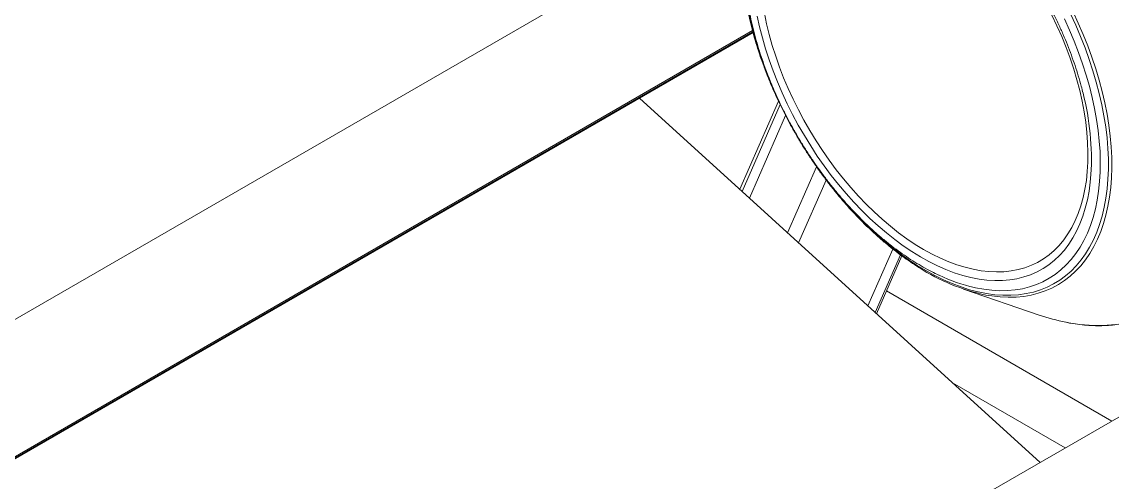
# Model space of a CAD drawing. Header units: millimetres. Extents: x 26816 to 90584, y 11074 to 56542.
# Drawn here: x 49376 to 50010, y 40438 to 40705 of the extents above; entities that cross this region are included whole.
import ezdxf

# ---------------------------------------------------------------- set-up
doc = ezdxf.new("R2010")
doc.units = ezdxf.units.MM
doc.layers.add('MAU_XANH', color=5, linetype='Continuous')

msp = doc.modelspace()

# ---------------------------------------------------------------- linework, layer by layer
at = {"layer": 'MAU_XANH', "linetype": 'Continuous', "lineweight": 0}
for p, q in [((49798.33, 40778.33), (49063.2, 40353.94)), ((49800.88, 40700.09), (49165.4, 40333.23)), ((49801.09, 40699.31), (49165.96, 40332.65)), ((49166.18, 40332.42), (49801.17, 40698.99)), ((49735.08, 40660.83), (49968.13, 40449.09)), ((49815.91, 40659.16), (49793.41, 40607.84)), ((49816.91, 40657.08), (49794.78, 40606.59)), ((49820.07, 40650.75), (49799.02, 40602.74)), ((49838.13, 40620.88), (49821.3, 40582.49)), ((49843.69, 40613.25), (49827.67, 40576.71)), ((49882.48, 40573.12), (49867.99, 40540.07)), ((49886.93, 40569.72), (49872.24, 40536.22)), ((49887.73, 40569.14), (49872.99, 40535.53)), ((50009.74, 40473.11), (49878.78, 40548.72)), ((49923.55, 40549.86), (49967.56, 40534.75)), ((49379.79, 40109.45), (50070.63, 40508.26)), ((49917.22, 40495.35), (49982.74, 40457.52))]:
    msp.add_line(p, q, dxfattribs=at)
at = {"layer": 'MAU_XANH', "linetype": 'Continuous', "lineweight": 0, "flags": 128}
for points in [[(49798.77, 40710.25), (49800.25, 40703.71), (49801.97, 40697.11), (49803.92, 40690.49), (49806.1, 40683.85), (49808.51, 40677.21), (49811.13, 40670.59), (49813.96, 40664), (49816.99, 40657.45), (49818.61, 40654.14)], [(49807.76, 40710.2), (49809.05, 40704.03), (49810.58, 40697.79), (49812.34, 40691.53), (49814.33, 40685.23), (49816.55, 40678.94), (49818.98, 40672.65), (49821.63, 40666.39), (49824.48, 40660.18), (49827.53, 40654.02), (49830.78, 40647.95), (49834.2, 40641.96), (49837.8, 40636.08), (49841.56, 40630.32), (49845.47, 40624.7), (49849.53, 40619.23), (49853.72, 40613.93), (49858.03, 40608.81), (49862.45, 40603.88), (49866.98, 40599.16), (49871.58, 40594.66), (49876.27, 40590.39), (49881.02, 40586.36), (49885.82, 40582.58), (49890.65, 40579.07), (49895.52, 40575.83), (49900.39, 40572.86), (49905.27, 40570.19), (49910.13, 40567.81), (49914.97, 40565.73), (49919.77, 40563.95), (49924.52, 40562.49), (49929.21, 40561.34), (49933.82, 40560.51), (49938.34, 40560), (49942.77, 40559.81), (49947.09, 40559.94), (49951.28, 40560.39), (49955.34, 40561.16), (49959.26, 40562.25), (49963.03, 40563.66), (49966.63, 40565.38), (49970.06, 40567.4), (49973.31, 40569.73), (49976.36, 40572.35), (49979.22, 40575.26), (49981.88, 40578.45), (49984.32, 40581.92), (49986.55, 40585.65), (49988.54, 40589.63), (49990.31, 40593.86), (49991.85, 40598.32), (49993.14, 40603), (49994.2, 40607.89), (49995.01, 40612.98), (49995.57, 40618.25), (49995.89, 40623.68), (49995.95, 40629.28), (49995.77, 40635.01), (49995.34, 40640.87), (49994.66, 40646.84), (49993.74, 40652.9), (49992.57, 40659.04), (49991.16, 40665.25), (49989.52, 40671.5), (49987.64, 40677.78), (49985.53, 40684.08), (49983.21, 40690.37), (49980.67, 40696.65), (49977.92, 40702.88), (49974.96, 40709.07)], [(49936.57, 40546.38), (49940.03, 40545.81), (49944.82, 40545.28), (49949.51, 40545.06), (49954.1, 40545.17), (49958.56, 40545.59), (49962.89, 40546.33), (49967.08, 40547.39), (49971.13, 40548.77), (49975.01, 40550.45), (49978.73, 40552.45), (49982.27, 40554.74), (49985.63, 40557.33), (49988.79, 40560.22), (49991.76, 40563.39), (49994.52, 40566.83), (49997.06, 40570.55), (49999.39, 40574.53), (50001.5, 40578.76), (50003.37, 40583.23), (50005.02, 40587.93), (50006.43, 40592.86), (50007.59, 40597.99), (50008.52, 40603.32), (50009.2, 40608.84), (50009.63, 40614.53), (50009.82, 40620.38), (50009.76, 40626.38), (50009.45, 40632.51), (50008.9, 40638.76), (50008.1, 40645.11), (50007.05, 40651.55), (50005.77, 40658.07), (50004.24, 40664.65), (50002.49, 40671.27), (50000.5, 40677.92), (49998.28, 40684.58), (49995.84, 40691.25), (49993.19, 40697.9), (49990.33, 40704.51), (49987.27, 40711.08)], [(49803.58, 40708.51), (49804.96, 40702.21), (49806.58, 40695.85), (49808.43, 40689.46), (49810.52, 40683.05), (49812.82, 40676.63), (49815.35, 40670.24), (49818.09, 40663.87), (49821.03, 40657.55), (49824.17, 40651.29), (49827.5, 40645.11), (49831.01, 40639.03), (49834.69, 40633.05), (49838.54, 40627.2), (49842.53, 40621.49), (49846.68, 40615.93), (49850.95, 40610.54), (49855.35, 40605.33), (49859.85, 40600.31), (49864.46, 40595.5), (49869.15, 40590.92), (49873.92, 40586.56), (49878.75, 40582.44), (49883.64, 40578.58), (49888.56, 40574.98), (49893.51, 40571.65), (49898.48, 40568.6), (49903.44, 40565.83), (49908.4, 40563.37), (49913.33, 40561.2), (49918.23, 40559.33), (49923.08, 40557.78), (49927.87, 40556.55), (49932.58, 40555.63), (49937.21, 40555.03), (49941.75, 40554.75), (49946.18, 40554.79), (49950.49, 40555.16), (49954.67, 40555.85), (49958.7, 40556.86), (49962.59, 40558.18), (49966.32, 40559.82), (49969.88, 40561.77), (49973.26, 40564.02), (49976.45, 40566.57), (49979.45, 40569.41), (49982.25, 40572.54), (49984.83, 40575.95), (49987.2, 40579.62), (49989.35, 40583.56), (49991.27, 40587.74), (49992.95, 40592.16), (49994.4, 40596.81), (49995.61, 40601.68), (49996.57, 40606.75), (49997.29, 40612.01), (49997.69, 40616.38)], [(49835.49, 40625.14), (49839.06, 40619.97), (49843.3, 40614.16), (49847.68, 40608.51), (49852.18, 40603.04), (49856.8, 40597.75), (49861.52, 40592.67), (49866.33, 40587.8), (49871.23, 40583.15), (49876.2, 40578.74), (49881.22, 40574.57), (49886.3, 40570.66), (49891.4, 40567.01), (49896.54, 40563.63), (49901.68, 40560.54), (49906.82, 40557.73), (49911.95, 40555.21), (49917.05, 40553), (49922.12, 40551.09), (49927.14, 40549.49), (49932.1, 40548.2), (49936.99, 40547.23), (49941.8, 40546.58), (49946.51, 40546.24), (49951.11, 40546.23), (49955.6, 40546.54), (49959.96, 40547.17), (49964.19, 40548.12), (49968.27, 40549.38), (49972.19, 40550.96), (49975.95, 40552.85), (49979.53, 40555.04), (49982.93, 40557.54), (49986.14, 40560.32), (49989.15, 40563.4), (49991.96, 40566.76), (49994.56, 40570.39), (49996.93, 40574.28), (49999.09, 40578.43), (50001.02, 40582.83), (50002.71, 40587.46), (50004.17, 40592.31), (50005.39, 40597.38), (50006.36, 40602.65), (50007.09, 40608.11), (50007.57, 40613.74), (50007.81, 40619.54), (50007.79, 40625.49), (50007.53, 40631.57), (50007.02, 40637.78), (50006.26, 40644.09), (50005.26, 40650.5), (50004.02, 40656.98), (50002.53, 40663.52), (50000.81, 40670.11), (49998.86, 40676.74), (49996.68, 40683.37), (49994.28, 40690.01), (49991.66, 40696.64), (49988.83, 40703.23), (49985.79, 40709.78)], [(49929.97, 40550.7), (49930.5, 40550.59), (49935.31, 40549.7), (49940.04, 40549.13), (49944.66, 40548.88), (49949.18, 40548.96), (49953.58, 40549.36), (49957.85, 40550.07), (49961.98, 40551.11), (49965.96, 40552.46), (49969.78, 40554.13), (49973.43, 40556.11), (49976.91, 40558.39), (49980.19, 40560.97), (49983.28, 40563.84), (49986.17, 40567), (49988.86, 40570.44), (49991.32, 40574.15), (49993.57, 40578.12), (49995.59, 40582.34), (49997.38, 40586.8), (49998.93, 40591.49), (50000.24, 40596.41), (50001.31, 40601.53), (50002.14, 40606.84), (50002.71, 40612.34), (50003.04, 40618.01), (50003.12, 40623.83), (50002.96, 40629.79), (50002.54, 40635.88), (50001.87, 40642.09), (50000.96, 40648.39), (49999.8, 40654.77), (49998.4, 40661.22), (49996.77, 40667.72), (49994.9, 40674.26), (49992.8, 40680.82), (49990.47, 40687.38), (49987.93, 40693.93), (49985.17, 40700.45), (49982.21, 40706.93)], [(49983.04, 40530.54), (49985.8, 40530.02), (49991.27, 40529.24), (49996.64, 40528.77), (50001.91, 40528.62), (50007.06, 40528.79), (50012.1, 40529.28)]]:
    msp.add_lwpolyline(points, dxfattribs=at)
at = {"layer": 'MAU_XANH', "linetype": 'Continuous', "lineweight": 0}
for centre, radius, start, end in [((49843.47, 40625.23), 154.48, 356.71428, 14.44022), ((49959.69, 40657.6), 113.59, 237.0069, 258.25675), ((49952.58, 40648.95), 100.82, 244.6377, 257.03983), ((50006.79, 40648.31), 120.14, 250.94084, 258.59641)]:
    msp.add_arc(centre, radius, start, end, dxfattribs=at)
for points, knots in [([(49928.18, 40774.64), (49928.98, 40773.9), (49931.27, 40771.78), (49934.97, 40768.06), (49939.27, 40763.51), (49943.49, 40758.77), (49947.61, 40753.86), (49951.62, 40748.78), (49955.52, 40743.56), (49959.3, 40738.19), (49962.94, 40732.7), (49966.44, 40727.1), (49969.79, 40721.39), (49972.98, 40715.6), (49976.01, 40709.74), (49978.87, 40703.81), (49981.55, 40697.84), (49984.04, 40691.83), (49986.34, 40685.81), (49988.45, 40679.78), (49990.35, 40673.77), (49991.9, 40668.38), (49992.72, 40665.02), (49993.06, 40663.65)], [0, 0, 0, 0, 0.026623, 0.075986, 0.125366, 0.174762, 0.224173, 0.273596, 0.32303, 0.372472, 0.421922, 0.471376, 0.520833, 0.57029, 0.619745, 0.669197, 0.718642, 0.768078, 0.817504, 0.866918, 0.916317, 0.9657, 1, 1, 1, 1]), ([(49796.51, 40753.57), (49796.39, 40752.18), (49796.11, 40749), (49795.96, 40743.86), (49795.99, 40738.19), (49796.26, 40732.4), (49796.76, 40726.51), (49797.48, 40720.54), (49798.43, 40714.48), (49799.59, 40708.37), (49800.98, 40702.2), (49802.58, 40695.99), (49804.39, 40689.76), (49806.41, 40683.52), (49808.63, 40677.28), (49811.05, 40671.06), (49813.66, 40664.86), (49816.45, 40658.7), (49819.43, 40652.59), (49822.58, 40646.56), (49825.9, 40640.6), (49829.38, 40634.73), (49833.01, 40628.97), (49836.78, 40623.32), (49840.7, 40617.8), (49844.74, 40612.42), (49848.91, 40607.19), (49853.19, 40602.12), (49857.57, 40597.23), (49862.04, 40592.52), (49866.61, 40588), (49871.24, 40583.69), (49875.95, 40579.59), (49880.71, 40575.71), (49885.52, 40572.06), (49890.37, 40568.65), (49895.24, 40565.48), (49900.14, 40562.58), (49904.79, 40560.04), (49907.8, 40558.61), (49909.18, 40557.95)], [0, 0, 0, 0, 0.020622, 0.047249, 0.073878, 0.100504, 0.127126, 0.15374, 0.180345, 0.206941, 0.233529, 0.260107, 0.286677, 0.313239, 0.339793, 0.366342, 0.392885, 0.419424, 0.44596, 0.472493, 0.499025, 0.525557, 0.55209, 0.578624, 0.60516, 0.6317, 0.658245, 0.684796, 0.711353, 0.737918, 0.764492, 0.791075, 0.817668, 0.844272, 0.870887, 0.897513, 0.924149, 0.950795, 0.977449, 1, 1, 1, 1]), ([(49794.55, 40742.04), (49794.57, 40741.12), (49794.63, 40738.26), (49794.97, 40733.35), (49795.57, 40727.34), (49796.39, 40721.23), (49797.44, 40715.06), (49798.71, 40708.82), (49800.19, 40702.53), (49801.88, 40696.21), (49803.79, 40689.87), (49805.9, 40683.52), (49808.21, 40677.17), (49810.72, 40670.83), (49813.41, 40664.53), (49816.29, 40658.27), (49819.35, 40652.06), (49822.59, 40645.92), (49825.98, 40639.86), (49829.54, 40633.89), (49833.25, 40628.02), (49837.1, 40622.28), (49841.09, 40616.66), (49845.21, 40611.18), (49849.45, 40605.85), (49853.8, 40600.68), (49858.25, 40595.69), (49862.8, 40590.88), (49867.43, 40586.26), (49872.13, 40581.85), (49876.9, 40577.64), (49881.73, 40573.66), (49886.61, 40569.9), (49891.52, 40566.4), (49895.19, 40563.92), (49897.23, 40562.68), (49897.62, 40562.45)], [0, 0, 0, 0, 0.014706, 0.045313, 0.075915, 0.106511, 0.137101, 0.167685, 0.198261, 0.228832, 0.259396, 0.289955, 0.320509, 0.351058, 0.381604, 0.412147, 0.442688, 0.473227, 0.503766, 0.534304, 0.564843, 0.595383, 0.625925, 0.656469, 0.687017, 0.717568, 0.748125, 0.778687, 0.809255, 0.83983, 0.870412, 0.901001, 0.931599, 0.962204, 0.992817, 1, 1, 1, 1]), ([(49983.23, 40530.52), (49984.15, 40530.33), (49986.86, 40529.77), (49991.27, 40529.16), (49996.48, 40528.67), (50001.59, 40528.49), (50006.61, 40528.59), (50011.52, 40528.99), (50016.31, 40529.68), (50020.98, 40530.65), (50025.5, 40531.94), (50028.64, 40532.98), (50030.22, 40533.66), (50030.39, 40533.74)], [0, 0, 0, 0, 0.05364, 0.158019, 0.262294, 0.366444, 0.470448, 0.57429, 0.677957, 0.781444, 0.884757, 0.987911, 1, 1, 1, 1])]:
    msp.add_open_spline(points, degree=3, knots=knots, dxfattribs=at)

doc.saveas('drawing.dxf')
